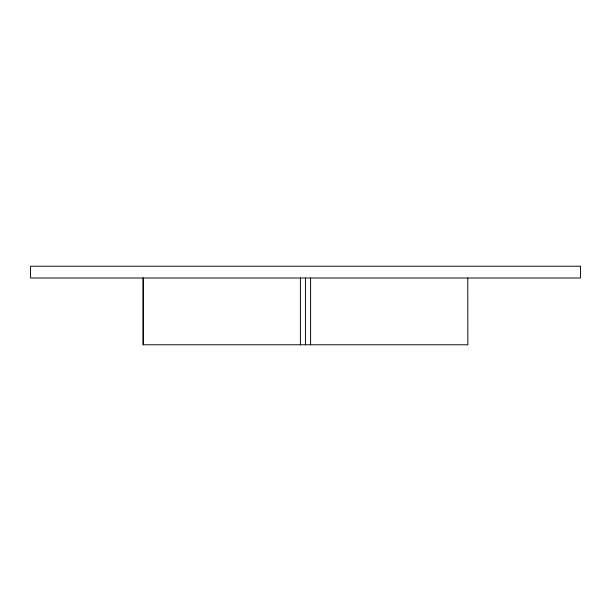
<?xml version="1.0" encoding="UTF-8"?>
<svg xmlns="http://www.w3.org/2000/svg" width="611" height="611" viewBox="0 0 611 611"><rect width="100%" height="100%" fill="white"/><g stroke="black" fill="none" stroke-linecap="round" stroke-linejoin="round"><path stroke-width="0.92" d="M467.774 278.005L467.85 344.78L143.15 344.78L143.15 278.005M310.602 278.005L310.602 344.78M305.5 278.005L305.5 344.78M300.398 278.005L300.398 344.78M143.226 278.005L143.226 344.78M580.45 266.22L30.55 266.22L30.55 278.005L580.45 278.005L580.45 266.22"/></g></svg>
